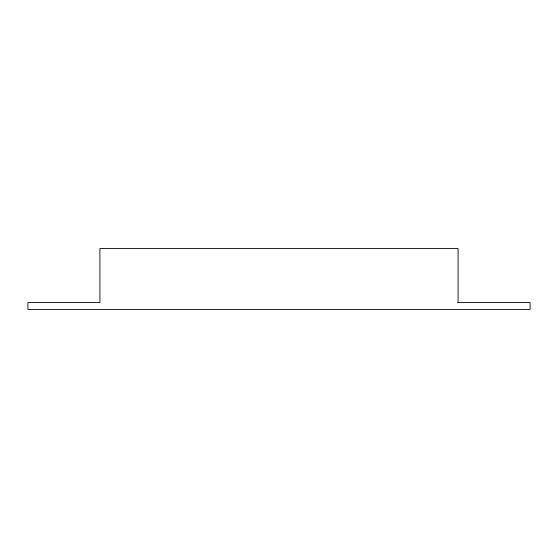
<?xml version="1.0" encoding="UTF-8"?>
<svg xmlns="http://www.w3.org/2000/svg" width="558" height="558" viewBox="0 0 558 558"><rect width="100%" height="100%" fill="white"/><g stroke="black" fill="none" stroke-linecap="round" stroke-linejoin="round"><path stroke-width="0.84" d="M457.839 302.582L530.1 302.582L530.1 309.418L27.9 309.418L27.9 302.582L99.903 302.582L99.903 248.582L458.097 248.582L458.097 302.582"/></g></svg>
